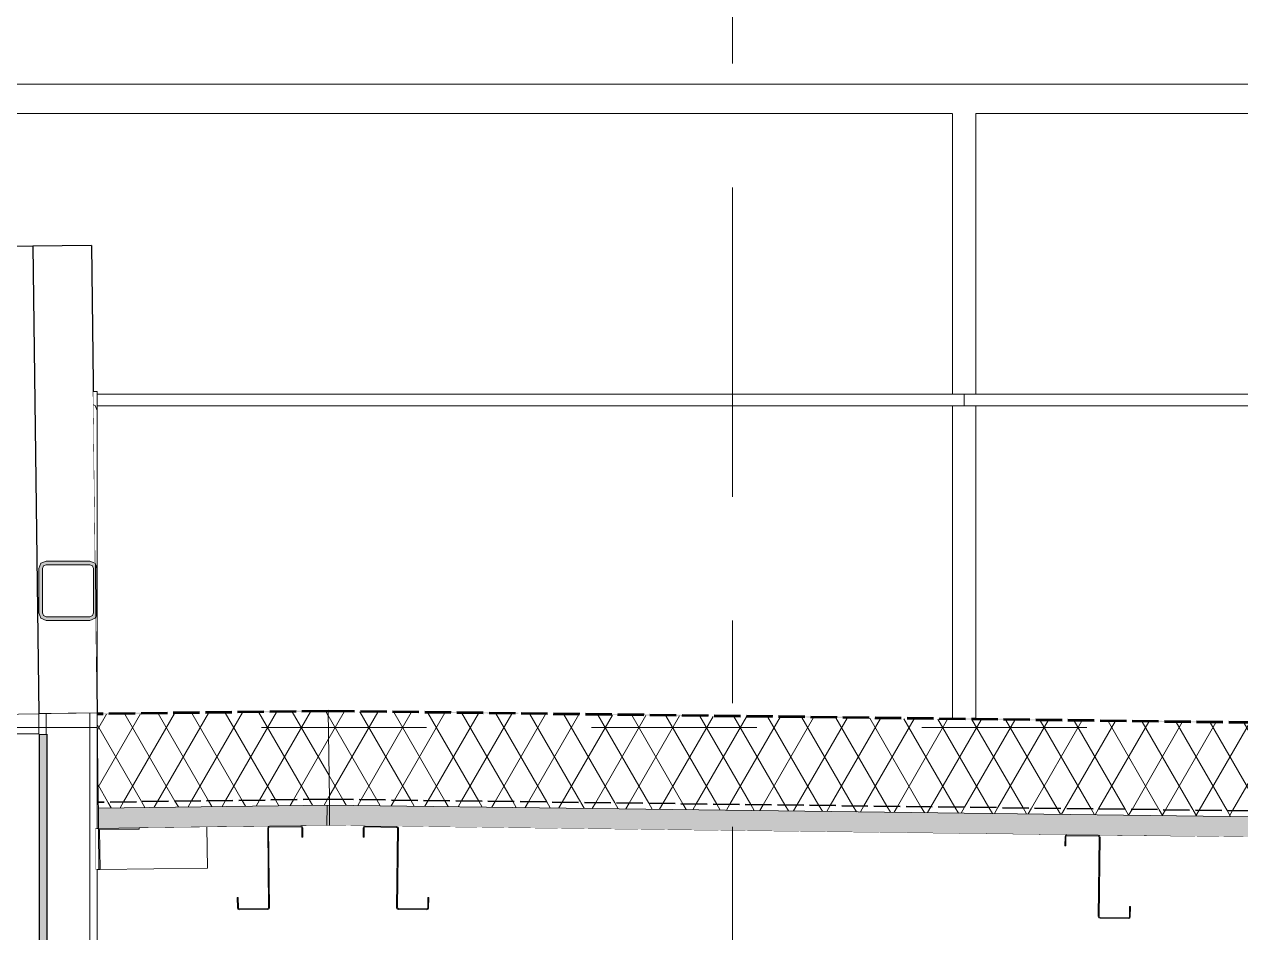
# Model space of a CAD drawing. Header units: millimetres. Extents: x -46169 to 228156, y -86316 to 18123.
# Drawn here: x 134053 to 136133, y -65262 to -63708 of the extents above; entities that cross this region are included whole.
import ezdxf
from ezdxf.enums import TextEntityAlignment as Align

# ---------------------------------------------------------------- set-up
doc = ezdxf.new("R2010")
doc.units = ezdxf.units.MM
doc.header["$MEASUREMENT"] = 0
for name, pattern in [('Dashed', [2822.222233, 1411.111116, -1411.111116]), ('Double Dashed', [1093.611073, 529.166651, -211.666656, 141.111112, -211.666656]), ('Hidden Line', [55, 45, -10]), ('Wipeout_Contour', [1000, 0, -1000])]:
    doc.linetypes.add(name, pattern=pattern)
for name, color, linetype, lineweight, true_color in [('0_Pen_No__105', 7, 'Continuous', 15, 0xa6a6a6), ('A-25-M_Wall_Int_Pen_No__107', 7, 'Continuous', 15, 0xa6a6a6), ('A-25-M_Wall_Int_Pen_No__27', 7, 'Continuous', 50, 0x2a2a2a), ('New_A-15-MG_Structural_Grid_Phase_2_Pen_No__222', 7, 'Continuous', 13, 0x65af33), ('New_A-20-M_Roof_Pen_No__147', 7, 'Continuous', 0, 0x606060), ('New_A-20-M_Roof_Pen_No__149', 7, 'Continuous', 0, 0x2a2a2a), ('New_A-20-M_Roof_Pen_No__162', 7, 'Continuous', 0, 0xe47200), ('New_A-20-M_Roof_Pen_No__23', 7, 'Continuous', 30, 0x2a2a2a), ('New_A-20-M_Roof_Pen_No__63', 7, 'Continuous', 20, 0x606060), ('New_A-20-M_Roof_Pen_No__81', 7, 'Continuous', 20, 0x6a6a6a), ('New_A-25-M_Wall_Ext_Pen_No__64', 7, 'Continuous', 20, 0x606060)]:
    doc.layers.add(name, color=color, linetype=linetype, lineweight=lineweight, true_color=true_color)
for name, color, linetype in [('A-25-M_Wall_Int', 7, 'Continuous'), ('New_A-15-MG_Structural_Grid_Phase_2', 7, 'Continuous'), ('New_A-20-M_Roof', 7, 'Continuous'), ('New_A-25-M_Wall_Ext', 7, 'Continuous'), ('New_A-25-M_Wall_Int', 7, 'Continuous'), ('S-280-M_COLUMN.IFC Import', 7, 'Continuous'), ('S-280-M_STRUCT_FRAME.IFC Import', 7, 'Continuous')]:
    doc.layers.add(name, color=color, linetype=linetype)
for name, color, linetype, lineweight in [('A-25-M_Wall_Int_Pen_No__87', 8, 'Continuous', 20), ('New_A-20-M_Roof_Pen_No__193', 7, 'Continuous', 18), ('New_A-20-M_Roof_Pen_No__195', 7, 'Continuous', 35), ('New_A-20-M_Roof_Pen_No__4', 7, 'Continuous', 20), ('New_A-20-M_Roof_Pen_No__85', 8, 'Continuous', 20), ('S-280-M_COLUMN.IFC Import_Pen_No__88', 8, 'Continuous', 20), ('S-280-M_STRUCT_FRAME.IFC Import_Pen_No__1', 7, 'Continuous', 13), ('S-280-M_STRUCT_FRAME.IFC Import_Pen_No__160', 5, 'Continuous', 200), ('S-280-M_STRUCT_FRAME.IFC Import_Pen_No__90', 8, 'Continuous', 20)]:
    doc.layers.add(name, color=color, linetype=linetype, lineweight=lineweight)
doc.styles.add('GENERATED_STYLE_1', font='')
doc.styles.get('GENERATED_STYLE_1').set_extended_font_data('Swis721 BT')
pattern_1 = [(60, (104446.777, -81110.96), (-43.30127, 25), []), (120, (104446.777, -81110.96), (43.30127, 25), [])]

# ---------------------------------------------------------------- blocks, each defined once
blk = doc.blocks.new('Section Elem_66_1', base_point=(104446.8, -81111))
at = {"color": 254, "linetype": 'Wipeout_Contour', "lineweight": 0, "ltscale": 602452.093214}
blk.add_wipeout([(135660.4, -63861), (137170.4, -63861), (137170.4, -63811), (135660.4, -63811)], dxfattribs=at).dxf.layer = 'New_A-25-M_Wall_Ext'
at = {"color": 254, "linetype": 'Wipeout_Contour', "lineweight": 0, "ltscale": 751226.583722}
blk.add_wipeout([(135640.4, -64894.8), (135680.4, -64895.3), (135680.4, -64361), (135660.4, -64361), (135640.4, -64361)], dxfattribs=at).dxf.layer = 'New_A-25-M_Wall_Ext'
at = {"layer": 'New_A-25-M_Wall_Ext_Pen_No__64', "linetype": 'Continuous'}
for p, q in [((135660.4, -63811), (137170.4, -63811)), ((135640.4, -64894.8), (135640.4, -64361))]:
    blk.add_line(p, q, dxfattribs=at)
at = {"color": 254, "linetype": 'Wipeout_Contour', "lineweight": 0, "ltscale": 750314.598785}
blk.add_wipeout([(135640.4, -64341), (135660.4, -64341), (135680.4, -64341), (135680.4, -63861), (135640.4, -63861)], dxfattribs=at).dxf.layer = 'New_A-25-M_Wall_Ext'
at = {"color": 254, "linetype": 'Wipeout_Contour', "lineweight": 0, "ltscale": 603339.758448}
blk.add_wipeout([(135660.4, -64356), (135660.4, -64359.6), (137170.4, -64359.6), (137170.4, -64356)], dxfattribs=at).dxf.layer = 'New_A-25-M_Wall_Ext'
at = {"layer": 'New_A-25-M_Wall_Ext_Pen_No__64', "linetype": 'Continuous'}
for p, q in [((135640.4, -64341), (135640.4, -63861)), ((135680.4, -63861), (137150.4, -63861))]:
    blk.add_line(p, q, dxfattribs=at)
at = {"color": 254, "linetype": 'Wipeout_Contour', "lineweight": 0, "ltscale": 603332.368273}
blk.add_wipeout([(135660.4, -64351), (135660.4, -64356), (137170.4, -64356), (137170.4, -64351)], dxfattribs=at).dxf.layer = 'New_A-25-M_Wall_Ext'
at = {"color": 254, "linetype": 'Wipeout_Contour', "lineweight": 0, "ltscale": 603323.8353}
blk.add_wipeout([(135660.4, -64346), (135660.4, -64351), (137170.4, -64351), (137170.4, -64346)], dxfattribs=at).dxf.layer = 'New_A-25-M_Wall_Ext'
at = {"color": 254, "linetype": 'Wipeout_Contour', "lineweight": 0, "ltscale": 603316.445932}
blk.add_wipeout([(135660.4, -64342.3), (135660.4, -64346), (137170.4, -64346), (137170.4, -64342.3)], dxfattribs=at).dxf.layer = 'New_A-25-M_Wall_Ext'
at = {"color": 254, "linetype": 'Wipeout_Contour', "lineweight": 0, "ltscale": 603344.025336}
blk.add_wipeout([(135660.4, -64359.6), (135660.4, -64361), (137170.4, -64361), (137170.4, -64359.6)], dxfattribs=at).dxf.layer = 'New_A-25-M_Wall_Ext'
at = {"layer": 'New_A-25-M_Wall_Ext_Pen_No__64', "linetype": 'Continuous'}
for p, q in [((137170.4, -64361), (135660.4, -64361)), ((135680.4, -64895.3), (135680.4, -64361)), ((137170.4, -64359.6), (137170.4, -64356)), ((137170.4, -64361), (137170.4, -64359.6))]:
    blk.add_line(p, q, dxfattribs=at)
at = {"color": 254, "linetype": 'Wipeout_Contour', "lineweight": 0, "ltscale": 603312.179847}
blk.add_wipeout([(135660.4, -64341), (135660.4, -64342.3), (137170.4, -64342.3), (137170.4, -64341)], dxfattribs=at).dxf.layer = 'New_A-25-M_Wall_Ext'
at = {"layer": 'New_A-25-M_Wall_Ext_Pen_No__64', "linetype": 'Continuous'}
for p, q in [((135680.4, -64341), (135680.4, -63861)), ((137170.4, -64341), (135660.4, -64341)), ((137170.4, -64342.3), (137170.4, -64341)), ((137170.4, -64346), (137170.4, -64342.3)), ((137170.4, -64351), (137170.4, -64346)), ((137170.4, -64356), (137170.4, -64351))]:
    blk.add_line(p, q, dxfattribs=at)
blk = doc.blocks.new('Section Elem_67_1', base_point=(104446.8, -81111))
at = {"color": 254, "linetype": 'Wipeout_Contour', "lineweight": 0, "ltscale": 596156.245009}
blk.add_wipeout([(133690.2, -63861), (135660.4, -63861), (135660.4, -63811), (133690.2, -63811)], dxfattribs=at).dxf.layer = 'New_A-25-M_Wall_Ext'
at = {"color": 254, "linetype": 'Wipeout_Contour', "lineweight": 0, "ltscale": 597932.003275}
blk.add_wipeout([(135660.4, -64356), (134177.7, -64356), (134177.7, -64359.6), (135660.4, -64359.6)], dxfattribs=at).dxf.layer = 'New_A-25-M_Wall_Ext'
at = {"layer": 'New_A-25-M_Wall_Ext_Pen_No__64', "linetype": 'Continuous'}
blk.add_line((133690.2, -63811), (135660.4, -63811), dxfattribs=at)
at = {"color": 254, "linetype": 'Wipeout_Contour', "lineweight": 0, "ltscale": 592838.632354}
blk.add_wipeout([(133710.2, -63861), (133670.2, -63861), (133670.2, -64092.7), (133710.2, -64092.2)], dxfattribs=at).dxf.layer = 'New_A-25-M_Wall_Ext'
at = {"color": 254, "linetype": 'Wipeout_Contour', "lineweight": 0, "ltscale": 597924.546276}
blk.add_wipeout([(135660.4, -64351), (134177.7, -64351), (134177.7, -64356), (135660.4, -64356)], dxfattribs=at).dxf.layer = 'New_A-25-M_Wall_Ext'
at = {"layer": 'New_A-25-M_Wall_Ext_Pen_No__64', "linetype": 'Continuous'}
for p, q in [((133690.2, -63861), (133690.2, -63811)), ((133670.2, -63861), (133690.2, -63861)), ((133670.2, -64092.7), (133670.2, -63861)), ((133710.2, -63861), (135640.4, -63861)), ((133710.2, -64092.2), (133710.2, -63861))]:
    blk.add_line(p, q, dxfattribs=at)
at = {"color": 254, "linetype": 'Wipeout_Contour', "lineweight": 0, "ltscale": 597915.93615}
blk.add_wipeout([(135660.4, -64346), (134177.7, -64346), (134177.7, -64351), (135660.4, -64351)], dxfattribs=at).dxf.layer = 'New_A-25-M_Wall_Ext'
at = {"color": 254, "linetype": 'Wipeout_Contour', "lineweight": 0, "ltscale": 597908.479961}
blk.add_wipeout([(135660.4, -64342.3), (134177.7, -64342.3), (134177.7, -64346), (135660.4, -64346)], dxfattribs=at).dxf.layer = 'New_A-25-M_Wall_Ext'
at = {"color": 254, "linetype": 'Wipeout_Contour', "lineweight": 0, "ltscale": 597936.308801}
blk.add_wipeout([(134177.7, -64361), (135660.4, -64361), (135660.4, -64359.6), (134177.7, -64359.6)], dxfattribs=at).dxf.layer = 'New_A-25-M_Wall_Ext'
at = {"layer": 'New_A-25-M_Wall_Ext_Pen_No__64', "linetype": 'Continuous'}
for p, q in [((135660.4, -64361), (134177.7, -64361)), ((135660.4, -64359.6), (135660.4, -64356)), ((135660.4, -64361), (135660.4, -64359.6))]:
    blk.add_line(p, q, dxfattribs=at)
at = {"color": 254, "linetype": 'Wipeout_Contour', "lineweight": 0, "ltscale": 597904.175291}
blk.add_wipeout([(135660.4, -64341), (134177.7, -64341), (134177.7, -64342.3), (135660.4, -64342.3)], dxfattribs=at).dxf.layer = 'New_A-25-M_Wall_Ext'
at = {"layer": 'New_A-25-M_Wall_Ext_Pen_No__64', "linetype": 'Continuous'}
for p, q in [((135660.4, -64341), (134177.7, -64341)), ((135660.4, -64342.3), (135660.4, -64341)), ((135660.4, -64346), (135660.4, -64342.3)), ((135660.4, -64351), (135660.4, -64346)), ((135660.4, -64356), (135660.4, -64351))]:
    blk.add_line(p, q, dxfattribs=at)
blk = doc.blocks.new('*X163', base_point=(104446.8, -81111))
at = {"layer": 'New_A-20-M_Roof_Pen_No__162', "linetype": 'Continuous'}
for points in [[(134572.7, -64883.4), (134597.6, -64883.7), (134597.6, -64881.7), (134572.8, -64881.4)], [(134747.6, -64885.6), (134897.6, -64887.5), (134897.6, -64885.5), (134747.6, -64883.6)], [(135047.6, -64889.4), (135197.6, -64891.3), (135197.6, -64889.3), (135047.6, -64887.4)], [(135347.6, -64893.1), (135497.6, -64895), (135497.6, -64893), (135347.6, -64891.1)], [(135647.6, -64896.9), (135797.6, -64898.8), (135797.6, -64896.8), (135647.6, -64894.9)], [(135947.6, -64900.7), (136097.6, -64902.6), (136097.6, -64900.6), (135947.6, -64898.7)]]:
    blk.add_hatch(color=256, dxfattribs=at).paths.add_polyline_path(points)
blk = doc.blocks.new('Section Elem_136_1', base_point=(104446.8, -81111))
at = {"color": 254, "linetype": 'Wipeout_Contour', "lineweight": 0, "ltscale": 604431.398918}
blk.add_wipeout([(134572.8, -64881.4), (134572.7, -64883.4), (138338.7, -64930.7), (138338.7, -64928.7)], dxfattribs=at).dxf.layer = 'New_A-20-M_Roof'
at = {"layer": 'New_A-20-M_Roof'}
blk.add_blockref('*X163', (104446.8, -81111), dxfattribs=at)
at = {"color": 254, "linetype": 'Wipeout_Contour', "lineweight": 0, "ltscale": 604560.403641}
blk.add_wipeout([(134572.7, -64883.4), (134570.8, -65033.4), (138338.7, -65080.7), (138338.7, -64930.7)], dxfattribs=at).dxf.layer = 'New_A-20-M_Roof'
at = {"layer": 'New_A-20-M_Roof_Pen_No__85', "linetype": 'Continuous'}
h = blk.add_hatch(dxfattribs=at)
h.set_pattern_fill('Batt_Insulation_0001', color=256, style=0, pattern_type=2)
h.set_pattern_definition(pattern_1)
h.paths.add_polyline_path([(134572.7, -64883.4), (134570.8, -65033.4), (138338.7, -65080.7), (138338.7, -64930.7)])
at = {"layer": 'New_A-20-M_Roof_Pen_No__195', "linetype": 'Hidden Line', "flags": 128}
for points in [[(134572.7, -64883.4), (138338.7, -64930.7), (144323.7, -65005.9)], [(134572.8, -64881.4), (138338.7, -64928.7), (144323.8, -65003.9)]]:
    blk.add_lwpolyline(points, dxfattribs=at)
at = {"color": 254, "linetype": 'Wipeout_Contour', "lineweight": 0, "ltscale": 604696.195733}
blk.add_wipeout([(134570.8, -65033.4), (134570.7, -65043.4), (138338.7, -65090.7), (138338.7, -65080.7)], dxfattribs=at).dxf.layer = 'New_A-20-M_Roof'
at = {"layer": 'New_A-20-M_Roof_Pen_No__81', "linetype": 'Continuous', "lineweight": 0, "true_color": 0x353535}
blk.add_hatch(color=250, dxfattribs=at).paths.add_polyline_path([(134570.7, -65043.4), (134570.3, -65078.4), (138338.7, -65125.7), (138338.7, -65090.7)])
at = {"layer": 'New_A-20-M_Roof_Pen_No__85', "linetype": 'Continuous'}
h = blk.add_hatch(dxfattribs=at)
h.set_pattern_fill('Batt_Insulation_0001', color=256, style=0, pattern_type=2)
h.set_pattern_definition(pattern_1)
h.paths.add_polyline_path([(134570.8, -65033.4), (134570.7, -65043.4), (138338.7, -65090.7), (138338.7, -65080.7)])
at = {"layer": 'New_A-20-M_Roof_Pen_No__147', "linetype": 'Continuous'}
blk.add_line((134570.7, -65043.4), (134570.3, -65078.4), dxfattribs=at)
at = {"layer": 'New_A-20-M_Roof_Pen_No__149', "linetype": 'Continuous', "flags": 128}
blk.add_lwpolyline([(134570.7, -65043.4), (138338.7, -65090.7), (144321.7, -65165.9)], dxfattribs=at)
at = {"layer": 'New_A-20-M_Roof_Pen_No__193', "linetype": 'Continuous', "flags": 128}
blk.add_lwpolyline([(134572.8, -64881.4), (134572.7, -64883.4), (134570.8, -65033.4), (134570.7, -65043.4)], dxfattribs=at)
at = {"layer": 'New_A-20-M_Roof_Pen_No__195', "linetype": 'Hidden Line', "flags": 128}
blk.add_lwpolyline([(134570.8, -65033.4), (138338.7, -65080.7), (144321.8, -65155.9)], dxfattribs=at)
at = {"layer": 'New_A-20-M_Roof_Pen_No__4', "linetype": 'Continuous'}
for p, q in [((134570.3, -65078.4), (134636, -65079.2)), ((134636, -65079.2), (134689.6, -65079.9)), ((134689.6, -65079.9), (135835.9, -65094.3)), ((135835.9, -65094.3), (135889.5, -65095)), ((135889.5, -65095), (137035.8, -65109.4))]:
    blk.add_line(p, q, dxfattribs=at)
blk = doc.blocks.new('*X166', base_point=(104446.8, -81111))
at = {"layer": 'New_A-20-M_Roof_Pen_No__162', "linetype": 'Continuous'}
for points in [[(134177.7, -64886.4), (134177.8, -64888.4), (134297.6, -64886.9), (134297.6, -64884.9)], [(134572.8, -64881.4), (134447.6, -64883), (134447.6, -64885), (134572.8, -64883.4)]]:
    blk.add_hatch(color=256, dxfattribs=at).paths.add_polyline_path(points)
blk = doc.blocks.new('Section Elem_137_1', base_point=(104446.8, -81111))
at = {"layer": 'New_A-20-M_Roof_Pen_No__4', "linetype": 'Continuous'}
for p, q in [((134472.3, -65079.7), (134249.6, -65082.5)), ((134525.9, -65079), (134472.3, -65079.7)), ((134575.2, -65078.4), (134525.9, -65079))]:
    blk.add_line(p, q, dxfattribs=at)
at = {"color": 254, "linetype": 'Wipeout_Contour', "lineweight": 0, "ltscale": 591188.279477}
blk.add_wipeout([(131477.9, -64921.6), (134077.7, -64921.6), (134077.7, -64887.6), (131477.9, -64920.3)], dxfattribs=at).dxf.layer = 'New_A-20-M_Roof'
at = {"color": 254, "linetype": 'Wipeout_Contour', "lineweight": 0, "ltscale": 596347.932478}
blk.add_wipeout([(134177.7, -65083.4), (134180.2, -65083.4), (134177.7, -64886.4), (134177.7, -64886.4)], dxfattribs=at).dxf.layer = 'New_A-20-M_Roof'
at = {"layer": 'New_A-20-M_Roof_Pen_No__4', "linetype": 'Continuous'}
blk.add_line((134249.6, -65082.5), (134180.2, -65083.4), dxfattribs=at)
at = {"color": 254, "linetype": 'Wipeout_Contour', "lineweight": 0, "ltscale": 596882.111433}
blk.add_wipeout([(134572.8, -64883.4), (134572.8, -64881.4), (134177.7, -64886.4), (134177.8, -64888.4)], dxfattribs=at).dxf.layer = 'New_A-20-M_Roof'
at = {"layer": 'New_A-20-M_Roof'}
blk.add_blockref('*X166', (104446.8, -81111), dxfattribs=at)
at = {"color": 254, "linetype": 'Wipeout_Contour', "lineweight": 0, "ltscale": 597017.85159}
blk.add_wipeout([(134574.7, -65033.4), (134572.8, -64883.4), (134177.8, -64888.4), (134179.6, -65038.4)], dxfattribs=at).dxf.layer = 'New_A-20-M_Roof'
at = {"layer": 'New_A-20-M_Roof_Pen_No__85', "linetype": 'Continuous'}
h = blk.add_hatch(dxfattribs=at)
h.set_pattern_fill('Batt_Insulation_0001', color=256, style=0, pattern_type=2)
h.set_pattern_definition(pattern_1)
h.paths.add_polyline_path([(134574.7, -65033.4), (134572.8, -64883.4), (134177.8, -64888.4), (134179.6, -65038.4)])
at = {"layer": 'New_A-20-M_Roof_Pen_No__195', "linetype": 'Hidden Line'}
for p, q in [((134572.8, -64881.4), (134177.7, -64886.4)), ((134572.8, -64883.4), (134177.8, -64888.4))]:
    blk.add_line(p, q, dxfattribs=at)
at = {"color": 254, "linetype": 'Wipeout_Contour', "lineweight": 0, "ltscale": 597160.744432}
blk.add_wipeout([(134574.8, -65043.4), (134574.7, -65033.4), (134179.6, -65038.4), (134179.8, -65048.4)], dxfattribs=at).dxf.layer = 'New_A-20-M_Roof'
at = {"layer": 'New_A-20-M_Roof_Pen_No__81', "linetype": 'Continuous', "lineweight": 0, "true_color": 0x353535}
blk.add_hatch(color=250, dxfattribs=at).paths.add_polyline_path([(134180.2, -65083.4), (134575.2, -65078.4), (134574.8, -65043.4), (134179.8, -65048.4)])
at = {"layer": 'New_A-20-M_Roof_Pen_No__85', "linetype": 'Continuous'}
h = blk.add_hatch(dxfattribs=at)
h.set_pattern_fill('Batt_Insulation_0001', color=256, style=0, pattern_type=2)
h.set_pattern_definition(pattern_1)
h.paths.add_polyline_path([(134574.8, -65043.4), (134574.7, -65033.4), (134179.6, -65038.4), (134179.8, -65048.4)])
at = {"layer": 'New_A-20-M_Roof_Pen_No__147', "linetype": 'Continuous'}
for p, q in [((134179.8, -65048.4), (134180.2, -65083.4)), ((134574.8, -65043.4), (134575.2, -65078.4))]:
    blk.add_line(p, q, dxfattribs=at)
at = {"layer": 'New_A-20-M_Roof_Pen_No__149', "linetype": 'Continuous'}
blk.add_line((134574.8, -65043.4), (134179.8, -65048.4), dxfattribs=at)
at = {"layer": 'New_A-20-M_Roof_Pen_No__193', "linetype": 'Continuous', "flags": 128}
for points in [[(134177.7, -64886.4), (134177.8, -64888.4), (134179.6, -65038.4), (134179.8, -65048.4)], [(134572.8, -64881.4), (134572.8, -64883.4), (134574.7, -65033.4), (134574.8, -65043.4)]]:
    blk.add_lwpolyline(points, dxfattribs=at)
at = {"layer": 'New_A-20-M_Roof_Pen_No__195', "linetype": 'Hidden Line'}
blk.add_line((134574.7, -65033.4), (134179.6, -65038.4), dxfattribs=at)
blk = doc.blocks.new('Section Elem_144_1', base_point=(104446.8, -81111))
at = {"color": 254, "linetype": 'Wipeout_Contour', "lineweight": 0, "ltscale": 1469097.030440183}
blk.add_wipeout([(131467.9, -64120.4), (131470.9, -64358.8), (131474.2, -64360.2), (131477.9, -64368.9), (131477.9, -64405.8), (131477.9, -64714.9), (131475.4, -64720.9), (131478, -64920.3), (134077.7, -64887.6), (134067.7, -64087.7)], dxfattribs=at).dxf.layer = 'New_A-20-M_Roof'
at = {"color": 254, "linetype": 'Wipeout_Contour', "lineweight": 0, "ltscale": 595282.908165}
blk.add_wipeout([(134177.7, -64886.4), (134167.7, -64086.4), (134067.7, -64087.7), (134077.7, -64887.6)], dxfattribs=at).dxf.layer = 'New_A-20-M_Roof'
at = {"layer": 'New_A-20-M_Roof_Pen_No__23', "linetype": 'Continuous'}
for p, q in [((134067.7, -64087.7), (134077.7, -64887.6)), ((134167.7, -64086.4), (134177.7, -64886.4)), ((134177.7, -64886.4), (134077.7, -64887.6))]:
    blk.add_line(p, q, dxfattribs=at)
at = {"layer": 'New_A-20-M_Roof_Pen_No__23', "linetype": 'Continuous', "flags": 128}
blk.add_lwpolyline([(134167.7, -64086.4), (134067.7, -64087.7), (131467.9, -64120.4), (131367.9, -64121.6)], dxfattribs=at)
at = {"layer": 'New_A-20-M_Roof_Pen_No__63', "linetype": 'Continuous'}
blk.add_line((131478, -64920.3), (134077.7, -64887.6), dxfattribs=at)
blk = doc.blocks.new('Section Elem_200_1', base_point=(104446.8, -81111))
at = {"color": 254, "linetype": 'Wipeout_Contour', "lineweight": 0, "ltscale": 22483667.79393742}
blk.add_wipeout([(134177.7, -65361), (138974.9, -65361), (138974.9, -65203.7), (138395.4, -65196.5), (138396.3, -65126.5), (138289.3, -65125.1), (138291.5, -65126.1), (138292.5, -65128.4), (138290.7, -65264), (138291.2, -65265.1), (138292.3, -65265.6), (138340.9, -65266.2), (138342.1, -65265.7), (138342.5, -65264.6), (138342.8, -65246.8), (138344.4, -65246.8), (138344.1, -65264.6), (138343.2, -65266.9), (138340.9, -65267.8), (138292.3, -65267.2), (138290.1, -65266.2), (138289.2, -65263.9), (138290.9, -65128.3), (138290.4, -65127.2), (138289.3, -65126.7), (138235.7, -65126.1), (138234.5, -65126.5), (138234.1, -65127.6), (138233.9, -65143.4), (138232.3, -65143.4), (138232.5, -65127.6), (138233.4, -65125.4), (138235.7, -65124.5), (137089.4, -65110), (137091.6, -65111), (137092.5, -65113.3), (137090.8, -65248.9), (137091.3, -65250), (137092.4, -65250.5), (137141, -65251.1), (137142.2, -65250.7), (137142.6, -65249.5), (137142.9, -65231.7), (137144.5, -65231.7), (137144.2, -65249.5), (137143.3, -65251.8), (137141, -65252.7), (137092.4, -65252.1), (137090.2, -65251.1), (137089.2, -65248.9), (137090.9, -65113.3), (137090.5, -65112.1), (137089.4, -65111.6), (137035.8, -65111), (137034.6, -65111.4), (137034.2, -65112.6), (137034, -65128.4), (137032.4, -65128.3), (137032.6, -65112.5), (137033.5, -65110.3), (137035.8, -65109.4), (135889.5, -65095), (135891.7, -65095.9), (135892.6, -65098.2), (135890.9, -65233.8), (135891.4, -65234.9), (135892.5, -65235.4), (135941.1, -65236), (135942.3, -65235.6), (135942.7, -65234.4), (135943, -65216.6), (135944.6, -65216.7), (135944.3, -65234.5), (135943.4, -65236.7), (135941.1, -65237.6), (135892.5, -65237), (135890.2, -65236.1), (135889.3, -65233.8), (135891, -65098.2), (135890.6, -65097.1), (135889.5, -65096.6), (135835.9, -65095.9), (135834.7, -65096.3), (135834.2, -65097.5), (135834, -65113.3), (135832.4, -65113.3), (135832.6, -65097.5), (135833.6, -65095.2), (135835.9, -65094.3), (134689.6, -65079.9), (134691.8, -65080.9), (134692.7, -65083.1), (134691, -65218.7), (134691.5, -65219.9), (134692.6, -65220.3), (134741.2, -65220.9), (134742.3, -65220.5), (134742.8, -65219.4), (134743.1, -65201.6), (134744.7, -65201.6), (134744.4, -65219.4), (134743.5, -65221.6), (134741.2, -65222.5), (134692.6, -65221.9), (134690.3, -65221), (134689.4, -65218.7), (134691.1, -65083.1), (134690.7, -65082), (134689.6, -65081.5), (134636, -65080.8), (134634.8, -65081.3), (134634.3, -65082.4), (134634.1, -65098.2), (134632.5, -65098.2), (134632.7, -65082.4), (134633.7, -65080.1), (134636, -65079.2), (134572.8, -65078.4), (134525.9, -65079), (134528.2, -65079.9), (134529.2, -65082.2), (134529.4, -65098), (134527.8, -65098), (134527.6, -65082.2), (134527.1, -65081.1), (134525.9, -65080.6), (134472.3, -65081.3), (134471.2, -65081.8), (134470.8, -65082.9), (134472.5, -65218.5), (134471.6, -65220.8), (134469.3, -65221.7), (134420.7, -65222.3), (134418.4, -65221.4), (134417.5, -65219.2), (134417.2, -65201.4), (134418.8, -65201.4), (134419.1, -65219.2), (134419.6, -65220.3), (134420.7, -65220.7), (134469.3, -65220.1), (134470.4, -65219.6), (134470.9, -65218.5), (134469.2, -65082.9), (134470.1, -65080.6), (134472.3, -65079.7), (134365.2, -65081), (134366.1, -65151), (134177.7, -65153.4)], dxfattribs=at).dxf.layer = 'New_A-25-M_Wall_Int'
blk = doc.blocks.new('Section Elem_209_1', base_point=(104446.8, -81111))
at = {"layer": 'A-25-M_Wall_Int_Pen_No__107', "linetype": 'Continuous'}
blk.add_hatch(color=256, dxfattribs=at).paths.add_polyline_path([(134092.8, -64921.6), (134077.8, -64921.6), (134077.8, -65986), (134092.8, -65986)])
at = {"layer": 'A-25-M_Wall_Int_Pen_No__27', "linetype": 'Continuous'}
for p, q in [((134077.8, -64921.6), (134077.8, -65986)), ((134092.8, -64921.6), (134077.8, -64921.6)), ((134092.8, -64921.6), (134092.8, -65961)), ((134092.8, -65986), (134077.8, -65986))]:
    blk.add_line(p, q, dxfattribs=at)
blk = doc.blocks.new('Section Elem_210_1', base_point=(104446.8, -81111))
at = {"color": 254, "linetype": 'Wipeout_Contour', "lineweight": 0, "ltscale": 1785789.744927199}
blk.add_wipeout([(131477.8, -65986), (134077.8, -65986), (134077.8, -65567.8), (134077.8, -65567.8), (134077.8, -65558.2), (134077.8, -65558.2), (134077.8, -65370.6), (134077.8, -65370.6), (134077.8, -65361), (134077.8, -65361), (134077.8, -64921.6), (131477.8, -64921.6)], dxfattribs=at).dxf.layer = 'A-25-M_Wall_Int'
at = {"layer": 'A-25-M_Wall_Int_Pen_No__87', "linetype": 'Continuous'}
blk.add_line((131477.8, -64921.6), (134077.8, -64921.6), dxfattribs=at)
blk = doc.blocks.new('Section Elem_328_1', base_point=(104446.8, -81111))
at = {"color": 254, "linetype": 'Wipeout_Contour', "lineweight": 0, "ltscale": 895310.376856}
blk.add_wipeout([(134181.7, -65085.3), (134182.5, -65153.3), (134366.1, -65151), (134365.2, -65081), (134249.6, -65082.5), (134249.7, -65084.5)], dxfattribs=at).dxf.layer = 'S-280-M_STRUCT_FRAME.IFC Import'
at = {"layer": 'S-280-M_STRUCT_FRAME.IFC Import_Pen_No__90', "linetype": 'Continuous'}
blk.add_line((134366.1, -65151), (134365.2, -65081), dxfattribs=at)
at = {"color": 254, "linetype": 'Wipeout_Contour', "lineweight": 0, "ltscale": 596576.057186}
blk.add_wipeout([(134174.3, -65153.4), (134180.5, -65153.4), (134179.7, -65083.4), (134174.3, -65083.4)], dxfattribs=at).dxf.layer = 'S-280-M_STRUCT_FRAME.IFC Import'
at = {"layer": 'S-280-M_STRUCT_FRAME.IFC Import_Pen_No__90', "linetype": 'Continuous'}
for p, q in [((134179.7, -65083.4), (134174.3, -65083.4)), ((134174.3, -65083.4), (134174.3, -65153.4)), ((134180.5, -65153.4), (134174.3, -65153.4)), ((134366.1, -65151), (134182.5, -65153.3))]:
    blk.add_line(p, q, dxfattribs=at)
blk = doc.blocks.new('Section Elem_329_1', base_point=(104446.8, -81111))
at = {"layer": 'S-280-M_STRUCT_FRAME.IFC Import_Pen_No__160', "linetype": 'Continuous', "lineweight": 0, "true_color": 0x00007f}
blk.add_hatch(color=176, dxfattribs=at).paths.add_polyline_path([(134180.5, -65153.4), (134182.5, -65153.3), (134181.7, -65085.3), (134249.7, -65084.5), (134249.6, -65082.5), (134179.7, -65083.4)])
at = {"layer": 'S-280-M_STRUCT_FRAME.IFC Import_Pen_No__1', "linetype": 'Continuous'}
for p, q in [((134179.7, -65083.4), (134180.5, -65153.4)), ((134180.2, -65083.4), (134179.7, -65083.4)), ((134249.7, -65084.5), (134181.7, -65085.3)), ((134181.7, -65085.3), (134182.5, -65153.3)), ((134249.6, -65082.5), (134249.7, -65084.5)), ((134182.5, -65153.3), (134180.5, -65153.4))]:
    blk.add_line(p, q, dxfattribs=at)
blk = doc.blocks.new('Section Elem_488_1', base_point=(104446.8, -81111))
at = {"layer": 'S-280-M_STRUCT_FRAME.IFC Import_Pen_No__160', "linetype": 'Continuous', "lineweight": 0, "true_color": 0x00007f}
blk.add_hatch(color=176, dxfattribs=at).paths.add_polyline_path([(134420.7, -65222.3), (134469.3, -65221.7), (134471.6, -65220.8), (134472.5, -65218.5), (134470.8, -65082.9), (134471.2, -65081.8), (134472.3, -65081.3), (134525.9, -65080.6), (134527.1, -65081.1), (134527.6, -65082.2), (134527.8, -65098), (134529.4, -65098), (134529.2, -65082.2), (134528.2, -65079.9), (134525.9, -65079), (134472.3, -65079.7), (134470.1, -65080.6), (134469.2, -65082.9), (134470.9, -65218.5), (134470.4, -65219.6), (134469.3, -65220.1), (134420.7, -65220.7), (134419.6, -65220.3), (134419.1, -65219.2), (134418.8, -65201.4), (134417.2, -65201.4), (134417.5, -65219.2), (134418.4, -65221.4)])
at = {"layer": 'S-280-M_STRUCT_FRAME.IFC Import_Pen_No__1', "linetype": 'Continuous'}
for p, q in [((134472.3, -65079.7), (134470.1, -65080.6)), ((134525.9, -65079), (134528.2, -65079.9)), ((134529.4, -65098), (134527.8, -65098)), ((134418.8, -65201.4), (134417.2, -65201.4))]:
    blk.add_line(p, q, dxfattribs=at)
at = {"layer": 'S-280-M_STRUCT_FRAME.IFC Import_Pen_No__1', "linetype": 'Continuous', "flags": 128}
for points in [[(134470.1, -65080.6), (134469.2, -65082.9), (134470.9, -65218.5), (134470.4, -65219.6)], [(134471.2, -65081.8), (134470.8, -65082.9), (134472.5, -65218.5), (134471.6, -65220.8)], [(134527.1, -65081.1), (134525.9, -65080.6), (134472.3, -65081.3), (134471.2, -65081.8)], [(134527.1, -65081.1), (134527.6, -65082.2), (134527.8, -65098)], [(134528.2, -65079.9), (134529.2, -65082.2), (134529.4, -65098)], [(134417.2, -65201.4), (134417.5, -65219.2), (134418.4, -65221.4)], [(134418.8, -65201.4), (134419.1, -65219.2), (134419.6, -65220.3)], [(134418.4, -65221.4), (134420.7, -65222.3), (134469.3, -65221.7), (134471.6, -65220.8)], [(134419.6, -65220.3), (134420.7, -65220.7), (134469.3, -65220.1), (134470.4, -65219.6)]]:
    blk.add_lwpolyline(points, dxfattribs=at)
blk = doc.blocks.new('Section Elem_492_1', base_point=(104446.8, -81111))
at = {"layer": 'S-280-M_STRUCT_FRAME.IFC Import_Pen_No__160', "linetype": 'Continuous', "lineweight": 0, "true_color": 0x00007f}
blk.add_hatch(color=176, dxfattribs=at).paths.add_polyline_path([(135941.1, -65237.6), (135943.4, -65236.7), (135944.3, -65234.5), (135944.6, -65216.7), (135943, -65216.6), (135942.7, -65234.4), (135942.3, -65235.6), (135941.1, -65236), (135892.5, -65235.4), (135891.4, -65234.9), (135890.9, -65233.8), (135892.6, -65098.2), (135891.7, -65095.9), (135889.5, -65095), (135835.9, -65094.3), (135833.6, -65095.2), (135832.6, -65097.5), (135832.4, -65113.3), (135834, -65113.3), (135834.2, -65097.5), (135834.7, -65096.3), (135835.9, -65095.9), (135889.5, -65096.6), (135890.6, -65097.1), (135891, -65098.2), (135889.3, -65233.8), (135890.2, -65236.1), (135892.5, -65237)])
at = {"layer": 'S-280-M_STRUCT_FRAME.IFC Import_Pen_No__1', "linetype": 'Continuous'}
for p, q in [((135835.9, -65094.3), (135833.6, -65095.2)), ((135889.5, -65095), (135891.7, -65095.9)), ((135832.4, -65113.3), (135834, -65113.3)), ((135943, -65216.6), (135944.6, -65216.7))]:
    blk.add_line(p, q, dxfattribs=at)
at = {"layer": 'S-280-M_STRUCT_FRAME.IFC Import_Pen_No__1', "linetype": 'Continuous', "flags": 128}
for points in [[(135833.6, -65095.2), (135832.6, -65097.5), (135832.4, -65113.3)], [(135834.7, -65096.3), (135834.2, -65097.5), (135834, -65113.3)], [(135890.6, -65097.1), (135889.5, -65096.6), (135835.9, -65095.9), (135834.7, -65096.3)], [(135890.6, -65097.1), (135891, -65098.2), (135889.3, -65233.8), (135890.2, -65236.1)], [(135891.7, -65095.9), (135892.6, -65098.2), (135890.9, -65233.8), (135891.4, -65234.9)], [(135943, -65216.6), (135942.7, -65234.4), (135942.3, -65235.6)], [(135944.6, -65216.7), (135944.3, -65234.5), (135943.4, -65236.7)], [(135890.2, -65236.1), (135892.5, -65237), (135941.1, -65237.6), (135943.4, -65236.7)], [(135891.4, -65234.9), (135892.5, -65235.4), (135941.1, -65236), (135942.3, -65235.6)]]:
    blk.add_lwpolyline(points, dxfattribs=at)
blk = doc.blocks.new('Section Elem_495_1', base_point=(104446.8, -81111))
at = {"layer": 'S-280-M_STRUCT_FRAME.IFC Import_Pen_No__160', "linetype": 'Continuous', "lineweight": 0, "true_color": 0x00007f}
blk.add_hatch(color=176, dxfattribs=at).paths.add_polyline_path([(134741.2, -65222.5), (134743.5, -65221.6), (134744.4, -65219.4), (134744.7, -65201.6), (134743.1, -65201.6), (134742.8, -65219.4), (134742.3, -65220.5), (134741.2, -65220.9), (134692.6, -65220.3), (134691.5, -65219.9), (134691, -65218.7), (134692.7, -65083.1), (134691.8, -65080.9), (134689.6, -65079.9), (134636, -65079.2), (134633.7, -65080.1), (134632.7, -65082.4), (134632.5, -65098.2), (134634.1, -65098.2), (134634.3, -65082.4), (134634.8, -65081.3), (134636, -65080.8), (134689.6, -65081.5), (134690.7, -65082), (134691.1, -65083.1), (134689.4, -65218.7), (134690.3, -65221), (134692.6, -65221.9)])
at = {"layer": 'S-280-M_STRUCT_FRAME.IFC Import_Pen_No__1', "linetype": 'Continuous'}
for p, q in [((134636, -65079.2), (134633.7, -65080.1)), ((134632.5, -65098.2), (134634.1, -65098.2)), ((134689.6, -65079.9), (134691.8, -65080.9)), ((134743.1, -65201.6), (134744.7, -65201.6))]:
    blk.add_line(p, q, dxfattribs=at)
at = {"layer": 'S-280-M_STRUCT_FRAME.IFC Import_Pen_No__1', "linetype": 'Continuous', "flags": 128}
for points in [[(134633.7, -65080.1), (134632.7, -65082.4), (134632.5, -65098.2)], [(134634.8, -65081.3), (134634.3, -65082.4), (134634.1, -65098.2)], [(134690.7, -65082), (134689.6, -65081.5), (134636, -65080.8), (134634.8, -65081.3)], [(134690.7, -65082), (134691.1, -65083.1), (134689.4, -65218.7), (134690.3, -65221)], [(134691.8, -65080.9), (134692.7, -65083.1), (134691, -65218.7), (134691.5, -65219.9)], [(134743.1, -65201.6), (134742.8, -65219.4), (134742.3, -65220.5)], [(134744.7, -65201.6), (134744.4, -65219.4), (134743.5, -65221.6)], [(134690.3, -65221), (134692.6, -65221.9), (134741.2, -65222.5), (134743.5, -65221.6)], [(134691.5, -65219.9), (134692.6, -65220.3), (134741.2, -65220.9), (134742.3, -65220.5)]]:
    blk.add_lwpolyline(points, dxfattribs=at)
blk = doc.blocks.new('Section Elem_499_1', base_point=(104446.8, -81111))
at = {"color": 254, "linetype": 'Wipeout_Contour', "lineweight": 0, "ltscale": 595235.724496}
blk.add_wipeout([(134174, -64336), (134174, -64360.2), (134177.7, -64368.9), (134177.7, -64336)], dxfattribs=at).dxf.layer = 'S-280-M_COLUMN.IFC Import'
at = {"color": 254, "linetype": 'Wipeout_Contour', "lineweight": 0, "ltscale": 744820.603598}
blk.add_wipeout([(134081.4, -64887.6), (134077.7, -64887.6), (134077.7, -64921.6), (134077.8, -64921.6), (134081.4, -64921.6)], dxfattribs=at).dxf.layer = 'S-280-M_COLUMN.IFC Import'
at = {"color": 254, "linetype": 'Wipeout_Contour', "lineweight": 0, "ltscale": 1193152.215141048}
blk.add_wipeout([(134174, -65361), (134177.7, -65361), (134177.7, -65153.4), (134174.3, -65153.4), (134174.3, -65083.4), (134177.7, -65083.4), (134177.7, -64886.4), (134174, -64886.4)], dxfattribs=at).dxf.layer = 'S-280-M_COLUMN.IFC Import'
at = {"color": 254, "linetype": 'Wipeout_Contour', "lineweight": 0, "ltscale": 595219.347103}
blk.add_wipeout([(134174, -64336), (134170.8, -64336), (134171.1, -64359), (134174, -64360.2)], dxfattribs=at).dxf.layer = 'S-280-M_COLUMN.IFC Import'
at = {"color": 254, "linetype": 'Wipeout_Contour', "lineweight": 0, "ltscale": 446977.837917}
blk.add_wipeout([(134175.6, -64719.8), (134177.7, -64880.8), (134177.7, -64714.9)], dxfattribs=at).dxf.layer = 'S-280-M_COLUMN.IFC Import'
at = {"layer": 'S-280-M_COLUMN.IFC Import_Pen_No__88', "linetype": 'Continuous'}
for p, q in [((134174, -64336), (134170.8, -64336)), ((134177.7, -64336), (134174, -64336)), ((134177.7, -64336), (134177.7, -64368.9))]:
    blk.add_line(p, q, dxfattribs=at)
at = {"color": 254, "linetype": 'Wipeout_Contour', "lineweight": 0, "ltscale": 596558.197806}
blk.add_wipeout([(134165.1, -65361), (134174, -65361), (134174, -64886.4), (134165.1, -64886.5)], dxfattribs=at).dxf.layer = 'S-280-M_COLUMN.IFC Import'
at = {"layer": 'S-280-M_COLUMN.IFC Import_Pen_No__88', "linetype": 'Continuous'}
for p, q in [((134177.7, -64714.9), (134177.7, -64880.8)), ((134177.7, -64886.4), (134177.7, -65083.4)), ((134177.7, -65153.4), (134177.7, -65361))]:
    blk.add_line(p, q, dxfattribs=at)
at = {"color": 254, "linetype": 'Wipeout_Contour', "lineweight": 0, "ltscale": 894372.94342}
blk.add_wipeout([(134090.3, -64921.6), (134092.8, -64921.6), (134092.8, -65361), (134165.1, -65361), (134165.1, -64886.5), (134090.3, -64887.5)], dxfattribs=at).dxf.layer = 'S-280-M_COLUMN.IFC Import'
at = {"layer": 'S-280-M_COLUMN.IFC Import_Pen_No__88', "linetype": 'Continuous'}
blk.add_line((134165.1, -64886.5), (134165.1, -65361), dxfattribs=at)
at = {"color": 254, "linetype": 'Wipeout_Contour', "lineweight": 0, "ltscale": 595873.880051}
blk.add_wipeout([(134081.4, -64887.6), (134081.4, -64921.6), (134090.3, -64921.6), (134090.3, -64887.5)], dxfattribs=at).dxf.layer = 'S-280-M_COLUMN.IFC Import'
at = {"layer": 'S-280-M_COLUMN.IFC Import_Pen_No__88', "linetype": 'Continuous'}
for p, q in [((134077.7, -64887.6), (134077.7, -64921.6)), ((134090.3, -64887.5), (134090.3, -64921.6))]:
    blk.add_line(p, q, dxfattribs=at)
blk = doc.blocks.new('Section Elem_500_1', base_point=(104446.8, -81111))
at = {"layer": 'S-280-M_STRUCT_FRAME.IFC Import_Pen_No__1', "linetype": 'Continuous', "flags": 128}
for points in [[(134081.4, -64629.9), (134077.7, -64638.9), (134077.7, -64714.9), (134081.4, -64723.9)], [(134085.8, -64634.4), (134084, -64638.9), (134084, -64714.9), (134085.8, -64719.4)], [(134081.4, -64723.9), (134090.3, -64727.7), (134165.1, -64727.7), (134174, -64723.9)], [(134085.8, -64719.4), (134090.3, -64721.3), (134165.1, -64721.3), (134169.5, -64719.4)]]:
    blk.add_lwpolyline(points, dxfattribs=at)
at = {"color": 254, "linetype": 'Wipeout_Contour', "lineweight": 0, "ltscale": 744405.84669}
blk.add_wipeout([(134174, -64587.2), (134174.5, -64631.2), (134177.7, -64638.9), (134177.7, -64368.9), (134174, -64360.2)], dxfattribs=at).dxf.layer = 'S-280-M_STRUCT_FRAME.IFC Import'
at = {"layer": 'S-280-M_STRUCT_FRAME.IFC Import_Pen_No__160', "linetype": 'Continuous', "lineweight": 0, "true_color": 0x00007f}
h = blk.add_hatch(color=176, dxfattribs=at)
h.paths.add_polyline_path([(134077.7, -64638.9), (134077.7, -64714.9), (134081.4, -64723.9), (134090.3, -64727.7), (134165.1, -64727.7), (134174, -64723.9), (134177.7, -64714.9), (134177.7, -64638.9), (134174, -64629.9), (134165.1, -64626.1), (134090.3, -64626.1), (134081.4, -64629.9)])
h.paths.add_polyline_path([(134165.1, -64632.5), (134169.5, -64634.4), (134171.4, -64638.9), (134171.4, -64714.9), (134169.5, -64719.4), (134165.1, -64721.3), (134090.3, -64721.3), (134085.8, -64719.4), (134084, -64714.9), (134084, -64638.9), (134085.8, -64634.4), (134090.3, -64632.5)], flags=0)
at = {"layer": 'S-280-M_STRUCT_FRAME.IFC Import_Pen_No__1', "linetype": 'Continuous', "flags": 128}
for points in [[(134174, -64629.9), (134165.1, -64626.1), (134090.3, -64626.1), (134081.4, -64629.9)], [(134169.5, -64634.4), (134165.1, -64632.5), (134090.3, -64632.5), (134085.8, -64634.4)], [(134169.5, -64634.4), (134171.4, -64638.9), (134171.4, -64714.9), (134169.5, -64719.4)], [(134174, -64629.9), (134177.7, -64638.9), (134177.7, -64714.9), (134174, -64723.9)]]:
    blk.add_lwpolyline(points, dxfattribs=at)
at = {"color": 254, "linetype": 'Wipeout_Contour', "lineweight": 0, "ltscale": 446529.30307}
blk.add_wipeout([(134171.1, -64359), (134174, -64587.2), (134174, -64360.2)], dxfattribs=at).dxf.layer = 'S-280-M_STRUCT_FRAME.IFC Import'
at = {"layer": 'S-280-M_STRUCT_FRAME.IFC Import_Pen_No__90', "linetype": 'Continuous'}
for p, q in [((134174, -64360.2), (134171.1, -64359)), ((134177.7, -64368.9), (134174, -64360.2)), ((134177.7, -64368.9), (134177.7, -64638.9))]:
    blk.add_line(p, q, dxfattribs=at)
blk = doc.blocks.new('Standard grid marker[5]_1', base_point=(135263.8, -59706.3))
at = {"layer": 'New_A-15-MG_Structural_Grid_Phase_2_Pen_No__222', "linetype": 'Double Dashed'}
blk.add_line((135263.8, -60706.3), (135263.8, -84111), dxfattribs=at)
at = {"layer": 'New_A-15-MG_Structural_Grid_Phase_2_Pen_No__222', "style": 'GENERATED_STYLE_1'}
for tag, p in [('AC_MarkerText_1_0', (135263.8, -59167.6)), ('AC_MarkerText_1_1', (135263.8, -85572.3))]:
    blk.add_attdef(tag, text='', height=350, rotation=360, dxfattribs=at).set_placement(p, align=Align.MIDDLE_CENTER)
blk = doc.blocks.new('A03 Atrium Longitudinal Section_STORY_MARKER', base_point=(104446.8, -81111))
at = {"layer": '0_Pen_No__105', "linetype": 'Dashed', "ltscale": 0.2}
blk.add_line((105107.6, -64911), (184115, -64911), dxfattribs=at)

msp = doc.modelspace()

# ---------------------------------------------------------------- block references
at = {"layer": 'New_A-25-M_Wall_Ext'}
msp.add_blockref('Section Elem_66_1', (104446.8, -81111), dxfattribs=at)

# ---------------------------------------------------------------- next in the draw order: block references
at = {"layer": 'New_A-20-M_Roof'}
msp.add_blockref('Section Elem_136_1', (104446.8, -81111), dxfattribs=at)
at = {"layer": 'New_A-25-M_Wall_Ext'}
msp.add_blockref('Section Elem_67_1', (104446.8, -81111), dxfattribs=at)

# ---------------------------------------------------------------- next in the draw order: block references
at = {"layer": 'New_A-20-M_Roof'}
msp.add_blockref('Section Elem_137_1', (104446.8, -81111), dxfattribs=at)

# ---------------------------------------------------------------- next in the draw order: block references
msp.add_blockref('Section Elem_144_1', (104446.8, -81111), dxfattribs=at)
at = {"layer": 'New_A-25-M_Wall_Int'}
msp.add_blockref('Section Elem_200_1', (104446.8, -81111), dxfattribs=at)

# ---------------------------------------------------------------- next in the draw order: block references
at = {"layer": 'A-25-M_Wall_Int'}
msp.add_blockref('Section Elem_209_1', (104446.8, -81111), dxfattribs=at)
at = {"layer": 'New_A-15-MG_Structural_Grid_Phase_2', "color": 8, "linetype": 'Continuous', "lineweight": 15}
msp.add_blockref('Standard grid marker[5]_1', (135263.8, -59706.3), dxfattribs=at)
at = {"layer": 'S-280-M_STRUCT_FRAME.IFC Import'}
for name in ['Section Elem_488_1', 'Section Elem_495_1', 'Section Elem_492_1']:
    msp.add_blockref(name, (104446.8, -81111), dxfattribs=at)

# ---------------------------------------------------------------- next in the draw order: block references
at = {"layer": 'A-25-M_Wall_Int'}
msp.add_blockref('Section Elem_210_1', (104446.8, -81111), dxfattribs=at)

# ---------------------------------------------------------------- next in the draw order: block references
at = {"layer": 'S-280-M_STRUCT_FRAME.IFC Import'}
msp.add_blockref('Section Elem_328_1', (104446.8, -81111), dxfattribs=at)

# ---------------------------------------------------------------- next in the draw order: block references
msp.add_blockref('Section Elem_329_1', (104446.8, -81111), dxfattribs=at)

# ---------------------------------------------------------------- next in the draw order: block references
at = {"layer": 'S-280-M_COLUMN.IFC Import'}
msp.add_blockref('Section Elem_499_1', (104446.8, -81111), dxfattribs=at)

# ---------------------------------------------------------------- next in the draw order: block references
at = {"layer": 'S-280-M_STRUCT_FRAME.IFC Import'}
msp.add_blockref('Section Elem_500_1', (104446.8, -81111), dxfattribs=at)

# ---------------------------------------------------------------- next in the draw order: block references
at = {"linetype": 'Continuous', "lineweight": 0}
msp.add_blockref('A03 Atrium Longitudinal Section_STORY_MARKER', (104446.8, -81111), dxfattribs=at)

doc.saveas('drawing.dxf')
